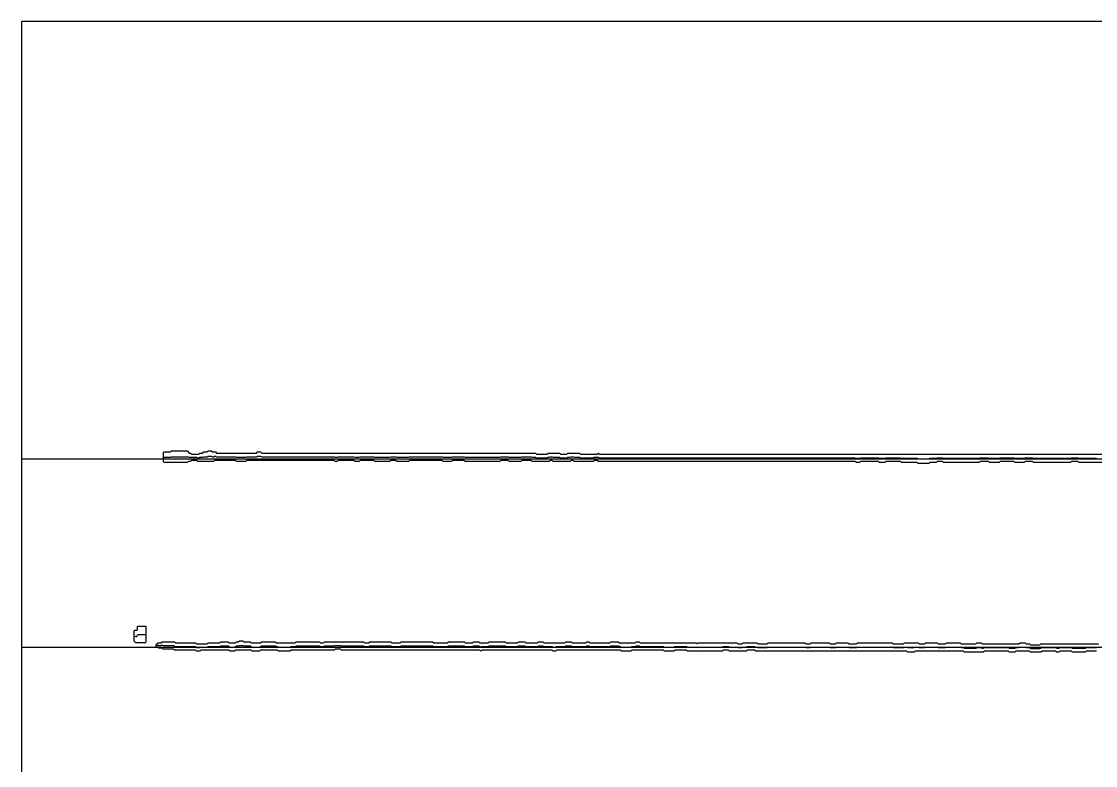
# Model space of a CAD drawing. Extents: x 0 to 57.2, y 0 to 39.6.
# Drawn here: x 0 to 28.58, y 19.8 to 39.6 of the extents above; entities that cross this region are included whole.
import ezdxf

# ---------------------------------------------------------------- set-up
doc = ezdxf.new("R2010")
doc.units = 13
for name, color, linetype in [('DESIGN_SCAN_PATH', 5, 'Continuous'), ('SEM_FRAME', 8, 'Continuous'), ('SEM_OBSERVED_CENTERLINES', 3, 'Continuous'), ('SEM_OBSERVED_CONTOURS', 2, 'Continuous')]:
    doc.layers.add(name, color=color, linetype=linetype)

msp = doc.modelspace()

# ---------------------------------------------------------------- linework, layer by layer
at = {"layer": 'DESIGN_SCAN_PATH'}
for points in [[(0, 27.96582), (50, 27.96582)], [(50, 22.94202), (0, 22.94202)]]:
    msp.add_lwpolyline(points, dxfattribs=at)
at = {"layer": 'SEM_FRAME'}
msp.add_lwpolyline([(0, 0), (57.15968, 0), (57.15968, 39.60429), (0, 39.60429)], close=True, dxfattribs=at)
at = {"layer": 'SEM_OBSERVED_CENTERLINES'}
for points in [[(3.79576, 28.007685), (3.82367, 28.007685), (3.85158, 28.007685), (3.87949, 28.007685), (3.9074, 28.007685), (3.93531, 28.007685), (3.96322, 28.007685), (3.99113, 28.02164), (4.01904, 28.02164), (4.04695, 28.02164), (4.07486, 28.02164), (4.10277, 28.02164), (4.13068, 28.02164), (4.15859, 28.02164), (4.1865, 28.02164), (4.21441, 28.02164), (4.24232, 28.02164), (4.27023, 28.02164), (4.29814, 28.02164), (4.32605, 28.02164), (4.35396, 28.02164), (4.38187, 28.02164), (4.40978, 28.02164), (4.43769, 28.02164), (4.4656, 28.007685), (4.49351, 28.007685), (4.52142, 28.007685), (4.54933, 28.007685), (4.57724, 28.007685), (4.60515, 28.007685), (4.63306, 28.007685), (4.66097, 28.007685), (4.68888, 27.99373), (4.71679, 27.99373), (4.7447, 28.007685), (4.77261, 28.007685), (4.80052, 28.007685), (4.82843, 28.007685), (4.85634, 28.02164), (4.88425, 28.02164), (4.91216, 28.02164), (4.94007, 28.02164), (4.96798, 28.035595), (4.99589, 28.035595), (5.0238, 28.035595), (5.05171, 28.035595), (5.07962, 28.02164), (5.10753, 28.02164), (5.13544, 28.035595), (5.16335, 28.035595), (5.19126, 28.02164), (5.21917, 28.02164), (5.24708, 28.02164), (5.27499, 28.02164), (5.3029, 28.02164), (5.33081, 28.02164), (5.35872, 28.02164), (5.38663, 28.02164), (5.41454, 28.02164), (5.44245, 28.02164), (5.47036, 28.02164), (5.49827, 28.02164), (5.52618, 28.02164), (5.55409, 28.02164), (5.582, 28.02164), (5.60991, 28.02164), (5.63782, 28.02164), (5.66573, 28.02164), (5.69364, 28.02164), (5.72155, 28.007685), (5.74946, 28.007685), (5.77737, 28.007685), (5.80528, 28.007685), (5.83319, 28.007685), (5.8611, 28.007685), (5.88901, 28.007685), (5.91692, 28.007685), (5.94483, 28.007685), (5.97274, 28.007685), (6.00065, 28.02164), (6.02856, 28.02164), (6.05647, 28.02164), (6.08438, 28.02164), (6.11229, 28.02164), (6.1402, 28.02164), (6.16811, 28.02164), (6.19602, 28.02164), (6.22393, 28.02164), (6.25184, 28.02164), (6.27975, 28.035595), (6.30766, 28.035595), (6.33557, 28.035595), (6.36348, 28.035595), (6.39139, 28.02164), (6.4193, 28.02164), (6.44721, 28.02164), (6.47512, 28.02164), (6.50303, 28.02164), (6.53094, 28.02164), (6.55885, 28.02164), (6.58676, 28.02164), (6.61467, 28.02164), (6.64258, 28.02164), (6.67049, 28.02164), (6.6984, 28.02164), (6.72631, 28.02164), (6.75422, 28.02164), (6.78213, 28.02164), (6.81004, 28.02164), (6.83795, 28.02164), (6.86586, 28.02164), (6.89377, 28.02164), (6.92168, 28.02164), (6.94959, 28.02164), (6.9775, 28.02164), (7.00541, 28.02164), (7.03332, 28.02164), (7.06123, 28.02164), (7.08914, 28.02164), (7.11705, 28.02164), (7.14496, 28.02164), (7.17287, 28.02164), (7.20078, 28.02164), (7.22869, 28.02164), (7.2566, 28.02164), (7.28451, 28.02164), (7.31242, 28.02164), (7.34033, 28.02164), (7.36824, 28.02164), (7.39615, 28.02164), (7.42406, 28.02164), (7.45197, 28.02164), (7.47988, 28.02164), (7.50779, 28.02164), (7.5357, 28.02164), (7.56361, 28.02164), (7.59152, 28.02164), (7.61943, 28.02164), (7.64734, 28.02164), (7.67525, 28.02164), (7.70316, 28.02164), (7.73107, 28.02164), (7.75898, 28.02164), (7.78689, 28.02164), (7.8148, 28.02164), (7.84271, 28.02164), (7.87062, 28.02164), (7.89853, 28.02164), (7.92644, 28.02164), (7.95435, 28.02164), (7.98226, 28.02164), (8.01017, 28.02164), (8.03808, 28.02164), (8.06599, 28.02164), (8.0939, 28.02164), (8.12181, 28.02164), (8.14972, 28.02164), (8.17763, 28.02164), (8.20554, 28.02164), (8.23345, 28.02164), (8.26136, 28.02164), (8.28927, 28.02164), (8.31718, 28.02164), (8.34509, 28.007685), (8.373, 28.007685), (8.40091, 28.007685), (8.42882, 28.02164), (8.45673, 28.02164), (8.48464, 28.02164), (8.51255, 28.02164), (8.54046, 28.02164), (8.56837, 28.02164), (8.59628, 28.02164), (8.62419, 28.02164), (8.6521, 28.02164), (8.68001, 28.02164), (8.70792, 28.02164), (8.73583, 28.02164), (8.76374, 28.02164), (8.79165, 28.02164), (8.81956, 28.02164), (8.84747, 28.02164), (8.87538, 28.007685), (8.90329, 28.007685), (8.9312, 28.007685), (8.95911, 28.007685), (8.98702, 28.007685), (9.01493, 28.02164), (9.04284, 28.02164), (9.07075, 28.02164), (9.09866, 28.02164), (9.12657, 28.02164), (9.15448, 28.02164), (9.18239, 28.02164), (9.2103, 28.02164), (9.23821, 28.02164), (9.26612, 28.02164), (9.29403, 28.02164), (9.32194, 28.02164), (9.34985, 28.02164), (9.37776, 28.02164), (9.40567, 28.007685), (9.43358, 28.007685), (9.46149, 28.007685), (9.4894, 28.007685), (9.51731, 28.007685), (9.54522, 28.007685), (9.57313, 28.007685), (9.60104, 28.007685), (9.62895, 28.007685), (9.65686, 28.007685), (9.68477, 28.007685), (9.71268, 28.007685), (9.74059, 28.007685), (9.7685, 28.007685), (9.79641, 28.007685), (9.82432, 28.02164), (9.85223, 28.02164), (9.88014, 28.02164), (9.90805, 28.02164), (9.93596, 28.02164), (9.96387, 28.02164), (9.99178, 28.007685), (10.01969, 28.007685), (10.0476, 28.007685), (10.07551, 28.007685), (10.10342, 28.007685), (10.13133, 28.007685), (10.15924, 28.007685), (10.18715, 28.007685), (10.21506, 28.007685), (10.24297, 28.007685), (10.27088, 28.007685), (10.29879, 28.007685), (10.3267, 28.02164), (10.35461, 28.02164), (10.38252, 28.02164), (10.41043, 28.02164), (10.43834, 28.02164), (10.46625, 28.02164), (10.49416, 28.02164), (10.52207, 28.02164), (10.54998, 28.02164), (10.57789, 28.02164), (10.6058, 28.02164), (10.63371, 28.02164), (10.66162, 28.02164), (10.68953, 28.02164), (10.71744, 28.02164), (10.74535, 28.02164), (10.77326, 28.02164), (10.80117, 28.02164), (10.82908, 28.02164), (10.85699, 28.02164), (10.8849, 28.02164), (10.91281, 28.02164), (10.94072, 28.02164), (10.96863, 28.02164), (10.99654, 28.02164), (11.02445, 28.02164), (11.05236, 28.02164), (11.08027, 28.02164), (11.10818, 28.02164), (11.13609, 28.02164), (11.164, 28.02164), (11.19191, 28.02164), (11.21982, 28.007685), (11.24773, 28.007685), (11.27564, 28.007685), (11.30355, 28.007685), (11.33146, 28.007685), (11.35937, 28.007685), (11.38728, 28.007685), (11.41519, 28.007685), (11.4431, 28.007685), (11.47101, 28.02164), (11.49892, 28.02164), (11.52683, 28.02164), (11.55474, 28.02164), (11.58265, 28.02164), (11.61056, 28.02164), (11.63847, 28.02164), (11.66638, 28.02164), (11.69429, 28.02164), (11.7222, 28.02164), (11.75011, 28.02164), (11.77802, 28.02164), (11.80593, 28.007685), (11.83384, 28.007685), (11.86175, 28.007685), (11.88966, 28.007685), (11.91757, 28.007685), (11.94548, 28.007685), (11.97339, 28.007685), (12.0013, 28.007685), (12.02921, 28.007685), (12.05712, 28.007685), (12.08503, 28.007685), (12.11294, 28.007685), (12.14085, 28.007685), (12.16876, 28.007685), (12.19667, 28.007685), (12.22458, 28.007685), (12.25249, 28.007685), (12.2804, 28.007685), (12.30831, 28.007685), (12.33622, 28.007685), (12.36413, 28.007685), (12.39204, 28.007685), (12.41995, 28.007685), (12.44786, 28.007685), (12.47577, 28.007685), (12.50368, 28.007685), (12.53159, 28.007685), (12.5595, 28.007685), (12.58741, 28.007685), (12.61532, 28.007685), (12.64323, 28.007685), (12.67114, 28.007685), (12.69905, 28.007685), (12.72696, 28.007685), (12.75487, 28.02164), (12.78278, 28.02164), (12.81069, 28.02164), (12.8386, 28.02164), (12.86651, 28.02164), (12.89442, 28.02164), (12.92233, 28.02164), (12.95024, 28.02164), (12.97815, 28.007685), (13.00606, 28.007685), (13.03397, 28.007685), (13.06188, 28.007685), (13.08979, 28.007685), (13.1177, 28.007685), (13.14561, 28.007685), (13.17352, 28.007685), (13.20143, 28.007685), (13.22934, 28.007685), (13.25725, 28.007685), (13.28516, 28.007685), (13.31307, 28.02164), (13.34098, 28.02164), (13.36889, 28.02164), (13.3968, 28.02164), (13.42471, 28.02164), (13.45262, 28.02164), (13.48053, 28.02164), (13.50844, 28.02164), (13.53635, 28.02164), (13.56426, 28.02164), (13.59217, 28.007685), (13.62008, 28.007685), (13.64799, 28.007685), (13.6759, 28.007685), (13.70381, 27.99373), (13.73172, 27.99373), (13.75963, 27.99373), (13.78754, 27.99373), (13.81545, 27.99373), (13.84336, 27.99373), (13.87127, 27.99373), (13.89918, 27.99373), (13.92709, 27.99373), (13.955, 27.99373), (13.98291, 27.99373), (14.01082, 28.007685), (14.03873, 28.007685), (14.06664, 28.02164), (14.09455, 28.02164), (14.12246, 28.02164), (14.15037, 28.007685), (14.17828, 28.007685), (14.20619, 28.007685), (14.2341, 28.007685), (14.26201, 28.007685), (14.28992, 28.007685), (14.31783, 28.007685), (14.34574, 27.99373), (14.37365, 27.99373), (14.40156, 27.99373), (14.42947, 27.99373), (14.45738, 27.99373), (14.48529, 27.99373), (14.5132, 27.99373), (14.54111, 28.007685), (14.56902, 28.007685), (14.59693, 28.007685), (14.62484, 28.02164), (14.65275, 28.02164), (14.68066, 28.02164), (14.70857, 28.007685), (14.73648, 28.007685), (14.76439, 28.007685), (14.7923, 28.007685), (14.82021, 28.007685), (14.84812, 28.007685), (14.87603, 27.99373), (14.90394, 27.99373), (14.93185, 27.99373), (14.95976, 27.99373), (14.98767, 27.99373), (15.01558, 27.99373), (15.04349, 27.99373), (15.0714, 27.99373), (15.09931, 27.99373), (15.12722, 27.99373), (15.15513, 27.99373), (15.18304, 27.99373), (15.21095, 27.99373), (15.23886, 28.007685), (15.26677, 28.007685), (15.29468, 28.007685), (15.32259, 28.007685), (15.3505, 28.007685), (15.37841, 27.99373), (15.40632, 27.99373), (15.43423, 27.99373), (15.46214, 27.99373), (15.49005, 27.99373), (15.51796, 27.99373), (15.54587, 27.99373), (15.57378, 27.99373), (15.60169, 27.99373), (15.6296, 27.99373), (15.65751, 27.99373), (15.68542, 27.99373), (15.71333, 27.99373), (15.74124, 27.99373), (15.76915, 27.99373), (15.79706, 27.99373), (15.82497, 27.99373), (15.85288, 27.99373), (15.88079, 27.99373), (15.9087, 27.99373), (15.93661, 27.99373), (15.96452, 27.99373), (15.99243, 27.99373), (16.02034, 27.99373), (16.04825, 27.99373), (16.07616, 27.99373), (16.10407, 27.99373), (16.13198, 27.99373), (16.15989, 27.99373), (16.1878, 27.99373), (16.21571, 27.99373), (16.24362, 27.99373), (16.27153, 27.99373), (16.29944, 27.99373), (16.32735, 27.99373), (16.35526, 27.99373), (16.38317, 27.99373), (16.41108, 27.99373), (16.43899, 27.99373), (16.4669, 27.99373), (16.49481, 27.99373), (16.52272, 27.99373), (16.55063, 27.99373), (16.57854, 27.99373), (16.60645, 27.99373), (16.63436, 27.99373), (16.66227, 27.99373), (16.69018, 27.99373), (16.71809, 27.99373), (16.746, 27.99373), (16.77391, 27.99373), (16.80182, 27.99373), (16.82973, 27.99373), (16.85764, 27.99373), (16.88555, 27.99373), (16.91346, 27.99373), (16.94137, 27.99373), (16.96928, 27.99373), (16.99719, 27.99373), (17.0251, 27.99373), (17.05301, 27.99373), (17.08092, 27.99373), (17.10883, 27.99373), (17.13674, 27.99373), (17.16465, 27.99373), (17.19256, 27.99373), (17.22047, 27.99373), (17.24838, 27.99373), (17.27629, 27.99373), (17.3042, 27.99373), (17.33211, 27.99373), (17.36002, 27.99373), (17.38793, 27.99373), (17.41584, 27.99373), (17.44375, 27.99373), (17.47166, 27.99373), (17.49957, 27.99373), (17.52748, 27.99373), (17.55539, 27.99373), (17.5833, 27.99373), (17.61121, 27.99373), (17.63912, 27.99373), (17.66703, 27.99373), (17.69494, 27.99373), (17.72285, 27.99373), (17.75076, 27.99373), (17.77867, 27.99373), (17.80658, 27.99373), (17.83449, 27.99373), (17.8624, 27.99373), (17.89031, 27.99373), (17.91822, 27.99373), (17.94613, 27.99373), (17.97404, 27.99373), (18.00195, 27.99373), (18.02986, 27.99373), (18.05777, 27.99373), (18.08568, 27.99373), (18.11359, 27.99373), (18.1415, 27.99373), (18.16941, 27.99373), (18.19732, 27.99373), (18.22523, 27.99373), (18.25314, 27.99373), (18.28105, 27.99373), (18.30896, 27.99373), (18.33687, 27.99373), (18.36478, 27.99373), (18.39269, 27.99373), (18.4206, 27.99373), (18.44851, 27.99373), (18.47642, 27.99373), (18.50433, 27.99373), (18.53224, 27.99373), (18.56015, 27.99373), (18.58806, 27.99373), (18.61597, 27.99373), (18.64388, 27.99373), (18.67179, 27.99373), (18.6997, 27.99373), (18.72761, 27.99373), (18.75552, 27.99373), (18.78343, 27.99373), (18.81134, 27.99373), (18.83925, 27.99373), (18.86716, 27.99373), (18.89507, 27.99373), (18.92298, 27.99373), (18.95089, 27.99373), (18.9788, 27.99373), (19.00671, 27.99373), (19.03462, 27.99373), (19.06253, 27.99373), (19.09044, 27.99373), (19.11835, 27.99373), (19.14626, 27.99373), (19.17417, 27.99373), (19.20208, 27.99373), (19.22999, 27.99373), (19.2579, 27.99373), (19.28581, 27.99373), (19.31372, 27.99373), (19.34163, 27.99373), (19.36954, 27.99373), (19.39745, 27.99373), (19.42536, 27.99373), (19.45327, 27.99373), (19.48118, 27.99373), (19.50909, 27.99373), (19.537, 27.99373), (19.56491, 27.99373), (19.59282, 27.99373), (19.62073, 27.99373), (19.64864, 27.99373), (19.67655, 27.99373), (19.70446, 27.99373), (19.73237, 27.99373), (19.76028, 27.99373), (19.78819, 27.99373), (19.8161, 27.99373), (19.84401, 27.99373), (19.87192, 27.99373), (19.89983, 27.99373), (19.92774, 27.99373), (19.95565, 27.99373), (19.98356, 27.99373), (20.01147, 27.99373), (20.03938, 27.99373), (20.06729, 27.99373), (20.0952, 27.99373), (20.12311, 27.99373), (20.15102, 27.99373), (20.17893, 27.99373), (20.20684, 27.99373), (20.23475, 27.99373), (20.26266, 27.99373), (20.29057, 27.99373), (20.31848, 27.99373), (20.34639, 27.99373), (20.3743, 27.99373), (20.40221, 27.99373), (20.43012, 27.99373), (20.45803, 27.99373), (20.48594, 27.99373), (20.51385, 27.99373), (20.54176, 27.99373), (20.56967, 27.99373), (20.59758, 27.99373), (20.62549, 27.99373), (20.6534, 27.99373), (20.68131, 27.99373), (20.70922, 27.99373), (20.73713, 27.99373), (20.76504, 27.99373), (20.79295, 27.99373), (20.82086, 27.99373), (20.84877, 27.99373), (20.87668, 27.99373), (20.90459, 27.99373), (20.9325, 27.99373), (20.96041, 27.99373), (20.98832, 27.99373), (21.01623, 27.99373), (21.04414, 27.99373), (21.07205, 27.99373), (21.09996, 27.99373), (21.12787, 27.99373), (21.15578, 27.99373), (21.18369, 27.99373), (21.2116, 27.99373), (21.23951, 27.99373), (21.26742, 27.99373), (21.29533, 27.99373), (21.32324, 27.99373), (21.35115, 27.99373), (21.37906, 27.99373), (21.40697, 27.99373), (21.43488, 27.99373), (21.46279, 27.99373), (21.4907, 27.99373), (21.51861, 27.99373), (21.54652, 27.99373), (21.57443, 27.99373), (21.60234, 27.99373), (21.63025, 27.99373), (21.65816, 27.99373), (21.68607, 27.99373), (21.71398, 27.99373), (21.74189, 27.99373), (21.7698, 27.99373), (21.79771, 27.99373), (21.82562, 27.99373), (21.85353, 27.99373), (21.88144, 27.99373), (21.90935, 27.99373), (21.93726, 27.99373), (21.96517, 27.99373), (21.99308, 27.99373), (22.02099, 27.99373), (22.0489, 27.99373), (22.07681, 27.99373), (22.10472, 27.99373), (22.13263, 27.99373), (22.16054, 27.99373), (22.18845, 27.99373), (22.21636, 27.979775), (22.24427, 27.979775), (22.27218, 27.979775), (22.30009, 27.979775), (22.328, 27.99373), (22.35591, 27.99373), (22.38382, 27.99373), (22.41173, 27.99373), (22.43964, 27.99373), (22.46755, 27.99373), (22.49546, 27.99373), (22.52337, 27.99373), (22.55128, 27.99373), (22.57919, 27.99373), (22.6071, 27.99373), (22.63501, 27.99373), (22.66292, 27.99373), (22.69083, 27.99373), (22.71874, 27.99373), (22.74665, 27.99373), (22.77456, 27.99373), (22.80247, 27.99373), (22.83038, 27.979775), (22.85829, 27.979775), (22.8862, 27.979775), (22.91411, 27.979775), (22.94202, 27.979775), (22.96993, 27.979775), (22.99784, 27.99373), (23.02575, 27.99373), (23.05366, 27.99373), (23.08157, 27.99373), (23.10948, 27.99373), (23.13739, 27.99373), (23.1653, 27.99373), (23.19321, 27.99373), (23.22112, 27.99373), (23.24903, 27.99373), (23.27694, 27.99373), (23.30485, 27.99373), (23.33276, 27.99373), (23.36067, 27.99373), (23.38858, 27.99373), (23.41649, 27.979775), (23.4444, 27.979775), (23.47231, 27.979775), (23.50022, 27.979775), (23.52813, 27.979775), (23.55604, 27.979775), (23.58395, 27.979775), (23.61186, 27.979775), (23.63977, 27.979775), (23.66768, 27.979775), (23.69559, 27.979775), (23.7235, 27.979775), (23.75141, 27.979775), (23.77932, 27.979775), (23.80723, 27.979775), (23.83514, 27.979775), (23.86305, 27.96582), (23.89096, 27.96582), (23.91887, 27.96582), (23.94678, 27.96582), (23.97469, 27.96582), (24.0026, 27.96582), (24.03051, 27.96582), (24.05842, 27.96582), (24.08633, 27.96582), (24.11424, 27.96582), (24.14215, 27.96582), (24.17006, 27.979775), (24.19797, 27.979775), (24.22588, 27.979775), (24.25379, 27.979775), (24.2817, 27.979775), (24.30961, 27.979775), (24.33752, 27.979775), (24.36543, 27.99373), (24.39334, 27.99373), (24.42125, 27.99373), (24.44916, 27.99373), (24.47707, 27.99373), (24.50498, 27.99373), (24.53289, 27.979775), (24.5608, 27.979775), (24.58871, 27.979775), (24.61662, 27.979775), (24.64453, 27.979775), (24.67244, 27.979775), (24.70035, 27.979775), (24.72826, 27.979775), (24.75617, 27.979775), (24.78408, 27.979775), (24.81199, 27.979775), (24.8399, 27.979775), (24.86781, 27.979775), (24.89572, 27.979775), (24.92363, 27.979775), (24.95154, 27.979775), (24.97945, 27.979775), (25.00736, 27.979775), (25.03527, 27.979775), (25.06318, 27.979775), (25.09109, 27.979775), (25.119, 27.979775), (25.14691, 27.979775), (25.17482, 27.979775), (25.20273, 27.979775), (25.23064, 27.979775), (25.25855, 27.979775), (25.28646, 27.979775), (25.31437, 27.979775), (25.34228, 27.979775), (25.37019, 27.979775), (25.3981, 27.979775), (25.42601, 27.979775), (25.45392, 27.979775), (25.48183, 27.979775), (25.50974, 27.99373), (25.53765, 27.99373), (25.56556, 27.99373), (25.59347, 27.99373), (25.62138, 27.99373), (25.64929, 27.99373), (25.6772, 27.99373), (25.70511, 27.99373), (25.73302, 27.99373), (25.76093, 27.979775), (25.78884, 27.979775), (25.81675, 27.979775), (25.84466, 27.979775), (25.87257, 27.979775), (25.90048, 27.979775), (25.92839, 27.979775), (25.9563, 27.979775), (25.98421, 27.979775), (26.01212, 27.979775), (26.04003, 27.99373), (26.06794, 27.99373), (26.09585, 27.99373), (26.12376, 27.99373), (26.15167, 27.99373), (26.17958, 27.99373), (26.20749, 27.99373), (26.2354, 27.99373), (26.26331, 27.99373), (26.29122, 27.99373), (26.31913, 27.99373), (26.34704, 27.99373), (26.37495, 27.99373), (26.40286, 27.99373), (26.43077, 27.979775), (26.45868, 27.979775), (26.48659, 27.979775), (26.5145, 27.979775), (26.54241, 27.979775), (26.57032, 27.979775), (26.59823, 27.979775), (26.62614, 27.979775), (26.65405, 27.979775), (26.68196, 27.979775), (26.70987, 27.99373), (26.73778, 27.99373), (26.76569, 27.99373), (26.7936, 27.99373), (26.82151, 27.99373), (26.84942, 27.99373), (26.87733, 27.99373), (26.90524, 27.99373), (26.93315, 27.979775), (26.96106, 27.979775), (26.98897, 27.979775), (27.01688, 27.979775), (27.04479, 27.979775), (27.0727, 27.979775), (27.10061, 27.979775), (27.12852, 27.979775), (27.15643, 27.979775), (27.18434, 27.979775), (27.21225, 27.979775), (27.24016, 27.979775), (27.26807, 27.979775), (27.29598, 27.979775), (27.32389, 27.979775), (27.3518, 27.979775), (27.37971, 27.979775), (27.40762, 27.979775), (27.43553, 27.979775), (27.46344, 27.979775), (27.49135, 27.979775), (27.51926, 27.979775), (27.54717, 27.979775), (27.57508, 27.979775), (27.60299, 27.979775), (27.6309, 27.979775), (27.65881, 27.979775), (27.68672, 27.979775), (27.71463, 27.979775), (27.74254, 27.979775), (27.77045, 27.979775), (27.79836, 27.979775), (27.82627, 27.979775), (27.85418, 27.979775), (27.88209, 27.979775), (27.91, 27.979775), (27.93791, 27.99373), (27.96582, 27.99373), (27.99373, 27.99373), (28.02164, 27.99373), (28.04955, 27.99373), (28.07746, 27.99373), (28.10537, 27.99373), (28.13328, 27.979775), (28.16119, 27.979775), (28.1891, 27.979775), (28.21701, 27.979775), (28.24492, 27.979775), (28.27283, 27.979775), (28.30074, 27.979775), (28.32865, 27.979775), (28.35656, 27.979775), (28.38447, 27.979775), (28.41238, 27.979775), (28.44029, 27.979775), (28.4682, 27.979775), (28.49611, 27.979775), (28.52402, 27.979775), (28.55193, 27.979775), (28.57984, 27.979775), (28.60775, 27.979775)], [(3.01428, 23.24903), (3.04219, 23.235075), (3.0701, 23.235075), (3.09801, 23.290895), (3.12592, 23.290895), (3.15383, 23.290895), (3.18174, 23.290895), (3.20965, 23.290895), (3.23756, 23.290895), (3.26547, 23.290895), (3.29338, 23.290895)], [(3.60039, 22.99784), (3.6283, 23.011795), (3.65621, 22.99784), (3.68412, 22.99784), (3.71203, 22.99784), (3.73994, 23.011795), (3.76785, 22.99784), (3.79576, 22.99784), (3.82367, 22.99784), (3.85158, 22.99784), (3.87949, 22.99784), (3.9074, 22.99784), (3.93531, 22.99784), (3.96322, 22.99784), (3.99113, 22.99784), (4.01904, 22.99784), (4.04695, 22.99784), (4.07486, 22.983885), (4.10277, 22.96993), (4.13068, 22.96993), (4.15859, 22.96993), (4.1865, 22.96993), (4.21441, 22.96993), (4.24232, 22.96993), (4.27023, 22.96993), (4.29814, 22.96993), (4.32605, 22.96993), (4.35396, 22.96993), (4.38187, 22.96993), (4.40978, 22.96993), (4.43769, 22.96993), (4.4656, 22.96993), (4.49351, 22.96993), (4.52142, 22.96993), (4.54933, 22.96993), (4.57724, 22.96993), (4.60515, 22.96993), (4.63306, 22.96993), (4.66097, 22.94202), (4.68888, 22.94202), (4.71679, 22.94202), (4.7447, 22.94202), (4.77261, 22.955975), (4.80052, 22.955975), (4.82843, 22.955975), (4.85634, 22.955975), (4.88425, 22.955975), (4.91216, 22.955975), (4.94007, 22.955975), (4.96798, 22.96993), (4.99589, 22.96993), (5.0238, 22.96993), (5.05171, 22.96993), (5.07962, 22.96993), (5.10753, 22.96993), (5.13544, 22.96993), (5.16335, 22.96993), (5.19126, 22.96993), (5.21917, 22.96993), (5.24708, 22.96993), (5.27499, 22.96993), (5.3029, 22.983885), (5.33081, 22.983885), (5.35872, 22.983885), (5.38663, 22.983885), (5.41454, 22.983885), (5.44245, 22.983885), (5.47036, 22.983885), (5.49827, 22.983885), (5.52618, 22.96993), (5.55409, 22.955975), (5.582, 22.955975), (5.60991, 22.955975), (5.63782, 22.955975), (5.66573, 22.955975), (5.69364, 22.96993), (5.72155, 22.983885), (5.74946, 22.983885), (5.77737, 22.983885), (5.80528, 22.99784), (5.83319, 22.99784), (5.8611, 22.99784), (5.88901, 22.99784), (5.91692, 22.983885), (5.94483, 22.983885), (5.97274, 22.983885), (6.00065, 22.983885), (6.02856, 22.983885), (6.05647, 22.983885), (6.08438, 22.983885), (6.11229, 22.96993), (6.1402, 22.955975), (6.16811, 22.955975), (6.19602, 22.955975), (6.22393, 22.955975), (6.25184, 22.955975), (6.27975, 22.955975), (6.30766, 22.955975), (6.33557, 22.955975), (6.36348, 22.96993), (6.39139, 22.983885), (6.4193, 22.983885), (6.44721, 22.983885), (6.47512, 22.983885), (6.50303, 22.983885), (6.53094, 22.983885), (6.55885, 22.983885), (6.58676, 22.983885), (6.61467, 22.983885), (6.64258, 22.983885), (6.67049, 22.983885), (6.6984, 22.983885), (6.72631, 22.983885), (6.75422, 22.983885), (6.78213, 22.96993), (6.81004, 22.96993), (6.83795, 22.955975), (6.86586, 22.955975), (6.89377, 22.955975), (6.92168, 22.955975), (6.94959, 22.955975), (6.9775, 22.955975), (7.00541, 22.955975), (7.03332, 22.955975), (7.06123, 22.955975), (7.08914, 22.955975), (7.11705, 22.955975), (7.14496, 22.955975), (7.17287, 22.96993), (7.20078, 22.96993), (7.22869, 22.96993), (7.2566, 22.96993), (7.28451, 22.96993), (7.31242, 22.983885), (7.34033, 22.983885), (7.36824, 22.983885), (7.39615, 22.983885), (7.42406, 22.983885), (7.45197, 22.983885), (7.47988, 22.983885), (7.50779, 22.983885), (7.5357, 22.983885), (7.56361, 22.983885), (7.59152, 22.983885), (7.61943, 22.983885), (7.64734, 22.983885), (7.67525, 22.983885), (7.70316, 22.983885), (7.73107, 22.983885), (7.75898, 22.983885), (7.78689, 22.983885), (7.8148, 22.983885), (7.84271, 22.983885), (7.87062, 22.983885), (7.89853, 22.983885), (7.92644, 22.983885), (7.95435, 22.96993), (7.98226, 22.96993), (8.01017, 22.96993), (8.03808, 22.96993), (8.06599, 22.983885), (8.0939, 22.983885), (8.12181, 22.983885), (8.14972, 22.983885), (8.17763, 22.983885), (8.20554, 22.983885), (8.23345, 22.983885), (8.26136, 22.983885), (8.28927, 22.983885), (8.31718, 22.983885), (8.34509, 22.99784), (8.373, 22.99784), (8.40091, 22.99784), (8.42882, 22.99784), (8.45673, 22.99784), (8.48464, 22.99784), (8.51255, 22.983885), (8.54046, 22.983885), (8.56837, 22.983885), (8.59628, 22.983885), (8.62419, 22.983885), (8.6521, 22.983885), (8.68001, 22.983885), (8.70792, 22.983885), (8.73583, 22.983885), (8.76374, 22.983885), (8.79165, 22.983885), (8.81956, 22.983885), (8.84747, 22.983885), (8.87538, 22.983885), (8.90329, 22.983885), (8.9312, 22.983885), (8.95911, 22.983885), (8.98702, 22.983885), (9.01493, 22.983885), (9.04284, 22.983885), (9.07075, 22.983885), (9.09866, 22.983885), (9.12657, 22.96993), (9.15448, 22.96993), (9.18239, 22.96993), (9.2103, 22.96993), (9.23821, 22.96993), (9.26612, 22.983885), (9.29403, 22.983885), (9.32194, 22.983885), (9.34985, 22.983885), (9.37776, 22.983885), (9.40567, 22.983885), (9.43358, 22.983885), (9.46149, 22.983885), (9.4894, 22.983885), (9.51731, 22.983885), (9.54522, 22.983885), (9.57313, 22.983885), (9.60104, 22.983885), (9.62895, 22.983885), (9.65686, 22.983885), (9.68477, 22.983885), (9.71268, 22.983885), (9.74059, 22.983885), (9.7685, 22.983885), (9.79641, 22.983885), (9.82432, 22.983885), (9.85223, 22.96993), (9.88014, 22.96993), (9.90805, 22.96993), (9.93596, 22.96993), (9.96387, 22.96993), (9.99178, 22.96993), (10.01969, 22.96993), (10.0476, 22.96993), (10.07551, 22.96993), (10.10342, 22.983885), (10.13133, 22.983885), (10.15924, 22.983885), (10.18715, 22.983885), (10.21506, 22.983885), (10.24297, 22.983885), (10.27088, 22.983885), (10.29879, 22.983885), (10.3267, 22.983885), (10.35461, 22.983885), (10.38252, 22.983885), (10.41043, 22.983885), (10.43834, 22.983885), (10.46625, 22.983885), (10.49416, 22.983885), (10.52207, 22.983885), (10.54998, 22.983885), (10.57789, 22.983885), (10.6058, 22.983885), (10.63371, 22.983885), (10.66162, 22.983885), (10.68953, 22.983885), (10.71744, 22.983885), (10.74535, 22.983885), (10.77326, 22.983885), (10.80117, 22.983885), (10.82908, 22.983885), (10.85699, 22.983885), (10.8849, 22.983885), (10.91281, 22.983885), (10.94072, 22.983885), (10.96863, 22.96993), (10.99654, 22.96993), (11.02445, 22.96993), (11.05236, 22.96993), (11.08027, 22.96993), (11.10818, 22.96993), (11.13609, 22.96993), (11.164, 22.96993), (11.19191, 22.96993), (11.21982, 22.96993), (11.24773, 22.96993), (11.27564, 22.96993), (11.30355, 22.96993), (11.33146, 22.96993), (11.35937, 22.983885), (11.38728, 22.983885), (11.41519, 22.983885), (11.4431, 22.983885), (11.47101, 22.983885), (11.49892, 22.983885), (11.52683, 22.983885), (11.55474, 22.983885), (11.58265, 22.983885), (11.61056, 22.983885), (11.63847, 22.983885), (11.66638, 22.983885), (11.69429, 22.983885), (11.7222, 22.983885), (11.75011, 22.983885), (11.77802, 22.983885), (11.80593, 22.96993), (11.83384, 22.96993), (11.86175, 22.96993), (11.88966, 22.96993), (11.91757, 22.96993), (11.94548, 22.96993), (11.97339, 22.96993), (12.0013, 22.96993), (12.02921, 22.983885), (12.05712, 22.983885), (12.08503, 22.983885), (12.11294, 22.983885), (12.14085, 22.983885), (12.16876, 22.983885), (12.19667, 22.96993), (12.22458, 22.955975), (12.25249, 22.96993), (12.2804, 22.96993), (12.30831, 22.96993), (12.33622, 22.96993), (12.36413, 22.96993), (12.39204, 22.96993), (12.41995, 22.96993), (12.44786, 22.983885), (12.47577, 22.983885), (12.50368, 22.983885), (12.53159, 22.983885), (12.5595, 22.983885), (12.58741, 22.983885), (12.61532, 22.983885), (12.64323, 22.983885), (12.67114, 22.983885), (12.69905, 22.983885), (12.72696, 22.983885), (12.75487, 22.983885), (12.78278, 22.983885), (12.81069, 22.983885), (12.8386, 22.983885), (12.86651, 22.983885), (12.89442, 22.96993), (12.92233, 22.96993), (12.95024, 22.96993), (12.97815, 22.96993), (13.00606, 22.96993), (13.03397, 22.96993), (13.06188, 22.96993), (13.08979, 22.96993), (13.1177, 22.96993), (13.14561, 22.96993), (13.17352, 22.96993), (13.20143, 22.96993), (13.22934, 22.983885), (13.25725, 22.983885), (13.28516, 22.983885), (13.31307, 22.983885), (13.34098, 22.983885), (13.36889, 22.983885), (13.3968, 22.983885), (13.42471, 22.96993), (13.45262, 22.96993), (13.48053, 22.96993), (13.50844, 22.96993), (13.53635, 22.96993), (13.56426, 22.96993), (13.59217, 22.96993), (13.62008, 22.96993), (13.64799, 22.96993), (13.6759, 22.96993), (13.70381, 22.96993), (13.73172, 22.96993), (13.75963, 22.983885), (13.78754, 22.983885), (13.81545, 22.983885), (13.84336, 22.983885), (13.87127, 22.983885), (13.89918, 22.96993), (13.92709, 22.96993), (13.955, 22.96993), (13.98291, 22.96993), (14.01082, 22.96993), (14.03873, 22.96993), (14.06664, 22.96993), (14.09455, 22.96993), (14.12246, 22.96993), (14.15037, 22.955975), (14.17828, 22.955975), (14.20619, 22.955975), (14.2341, 22.96993), (14.26201, 22.96993), (14.28992, 22.96993), (14.31783, 22.96993), (14.34574, 22.96993), (14.37365, 22.96993), (14.40156, 22.96993), (14.42947, 22.96993), (14.45738, 22.96993), (14.48529, 22.983885), (14.5132, 22.983885), (14.54111, 22.983885), (14.56902, 22.983885), (14.59693, 22.983885), (14.62484, 22.983885), (14.65275, 22.96993), (14.68066, 22.96993), (14.70857, 22.96993), (14.73648, 22.96993), (14.76439, 22.96993), (14.7923, 22.96993), (14.82021, 22.96993), (14.84812, 22.96993), (14.87603, 22.96993), (14.90394, 22.96993), (14.93185, 22.96993), (14.95976, 22.96993), (14.98767, 22.96993), (15.01558, 22.96993), (15.04349, 22.983885), (15.0714, 22.983885), (15.09931, 22.983885), (15.12722, 22.96993), (15.15513, 22.96993), (15.18304, 22.96993), (15.21095, 22.96993), (15.23886, 22.96993), (15.26677, 22.96993), (15.29468, 22.96993), (15.32259, 22.96993), (15.3505, 22.96993), (15.37841, 22.96993), (15.40632, 22.96993), (15.43423, 22.96993), (15.46214, 22.96993), (15.49005, 22.96993), (15.51796, 22.96993), (15.54587, 22.96993), (15.57378, 22.96993), (15.60169, 22.96993), (15.6296, 22.96993), (15.65751, 22.96993), (15.68542, 22.983885), (15.71333, 22.983885), (15.74124, 22.983885), (15.76915, 22.983885), (15.79706, 22.983885), (15.82497, 22.983885), (15.85288, 22.983885), (15.88079, 22.983885), (15.9087, 22.96993), (15.93661, 22.96993), (15.96452, 22.955975), (15.99243, 22.955975), (16.02034, 22.955975), (16.04825, 22.955975), (16.07616, 22.955975), (16.10407, 22.955975), (16.13198, 22.955975), (16.15989, 22.955975), (16.1878, 22.955975), (16.21571, 22.955975), (16.24362, 22.96993), (16.27153, 22.96993), (16.29944, 22.96993), (16.32735, 22.96993), (16.35526, 22.983885), (16.38317, 22.983885), (16.41108, 22.983885), (16.43899, 22.983885), (16.4669, 22.96993), (16.49481, 22.96993), (16.52272, 22.96993), (16.55063, 22.96993), (16.57854, 22.96993), (16.60645, 22.96993), (16.63436, 22.96993), (16.66227, 22.96993), (16.69018, 22.96993), (16.71809, 22.96993), (16.746, 22.96993), (16.77391, 22.96993), (16.80182, 22.96993), (16.82973, 22.96993), (16.85764, 22.96993), (16.88555, 22.96993), (16.91346, 22.96993), (16.94137, 22.96993), (16.96928, 22.96993), (16.99719, 22.96993), (17.0251, 22.96993), (17.05301, 22.96993), (17.08092, 22.96993), (17.10883, 22.955975), (17.13674, 22.955975), (17.16465, 22.955975), (17.19256, 22.955975), (17.22047, 22.955975), (17.24838, 22.955975), (17.27629, 22.955975), (17.3042, 22.955975), (17.33211, 22.955975), (17.36002, 22.955975), (17.38793, 22.96993), (17.41584, 22.96993), (17.44375, 22.96993), (17.47166, 22.96993), (17.49957, 22.96993), (17.52748, 22.96993), (17.55539, 22.96993), (17.5833, 22.96993), (17.61121, 22.96993), (17.63912, 22.96993), (17.66703, 22.96993), (17.69494, 22.96993), (17.72285, 22.955975), (17.75076, 22.955975), (17.77867, 22.955975), (17.80658, 22.955975), (17.83449, 22.955975), (17.8624, 22.955975), (17.89031, 22.955975), (17.91822, 22.955975), (17.94613, 22.955975), (17.97404, 22.94202), (18.00195, 22.955975), (18.02986, 22.955975), (18.05777, 22.955975), (18.08568, 22.955975), (18.11359, 22.955975), (18.1415, 22.955975), (18.16941, 22.955975), (18.19732, 22.955975), (18.22523, 22.955975), (18.25314, 22.955975), (18.28105, 22.955975), (18.30896, 22.955975), (18.33687, 22.955975), (18.36478, 22.955975), (18.39269, 22.955975), (18.4206, 22.955975), (18.44851, 22.955975), (18.47642, 22.955975), (18.50433, 22.955975), (18.53224, 22.955975), (18.56015, 22.955975), (18.58806, 22.955975), (18.61597, 22.955975), (18.64388, 22.955975), (18.67179, 22.96993), (18.6997, 22.96993), (18.72761, 22.96993), (18.75552, 22.96993), (18.78343, 22.96993), (18.81134, 22.96993), (18.83925, 22.955975), (18.86716, 22.955975), (18.89507, 22.955975), (18.92298, 22.955975), (18.95089, 22.955975), (18.9788, 22.955975), (19.00671, 22.955975), (19.03462, 22.955975), (19.06253, 22.94202), (19.09044, 22.94202), (19.11835, 22.94202), (19.14626, 22.94202), (19.17417, 22.94202), (19.20208, 22.955975), (19.22999, 22.955975), (19.2579, 22.955975), (19.28581, 22.955975), (19.31372, 22.96993), (19.34163, 22.96993), (19.36954, 22.96993), (19.39745, 22.96993), (19.42536, 22.96993), (19.45327, 22.96993), (19.48118, 22.96993), (19.50909, 22.96993), (19.537, 22.955975), (19.56491, 22.955975), (19.59282, 22.94202), (19.62073, 22.94202), (19.64864, 22.94202), (19.67655, 22.94202), (19.70446, 22.94202), (19.73237, 22.94202), (19.76028, 22.94202), (19.78819, 22.94202), (19.8161, 22.94202), (19.84401, 22.94202), (19.87192, 22.955975), (19.89983, 22.955975), (19.92774, 22.955975), (19.95565, 22.955975), (19.98356, 22.955975), (20.01147, 22.955975), (20.03938, 22.955975), (20.06729, 22.955975), (20.0952, 22.955975), (20.12311, 22.955975), (20.15102, 22.955975), (20.17893, 22.955975), (20.20684, 22.955975), (20.23475, 22.955975), (20.26266, 22.955975), (20.29057, 22.955975), (20.31848, 22.955975), (20.34639, 22.955975), (20.3743, 22.955975), (20.40221, 22.955975), (20.43012, 22.955975), (20.45803, 22.955975), (20.48594, 22.955975), (20.51385, 22.955975), (20.54176, 22.955975), (20.56967, 22.955975), (20.59758, 22.955975), (20.62549, 22.955975), (20.6534, 22.955975), (20.68131, 22.955975), (20.70922, 22.955975), (20.73713, 22.955975), (20.76504, 22.955975), (20.79295, 22.955975), (20.82086, 22.955975), (20.84877, 22.955975), (20.87668, 22.94202), (20.90459, 22.94202), (20.9325, 22.94202), (20.96041, 22.94202), (20.98832, 22.94202), (21.01623, 22.955975), (21.04414, 22.955975), (21.07205, 22.955975), (21.09996, 22.955975), (21.12787, 22.955975), (21.15578, 22.955975), (21.18369, 22.955975), (21.2116, 22.955975), (21.23951, 22.955975), (21.26742, 22.955975), (21.29533, 22.955975), (21.32324, 22.955975), (21.35115, 22.955975), (21.37906, 22.955975), (21.40697, 22.955975), (21.43488, 22.955975), (21.46279, 22.955975), (21.4907, 22.955975), (21.51861, 22.94202), (21.54652, 22.94202), (21.57443, 22.94202), (21.60234, 22.94202), (21.63025, 22.94202), (21.65816, 22.94202), (21.68607, 22.955975), (21.71398, 22.955975), (21.74189, 22.955975), (21.7698, 22.955975), (21.79771, 22.955975), (21.82562, 22.955975), (21.85353, 22.955975), (21.88144, 22.955975), (21.90935, 22.955975), (21.93726, 22.955975), (21.96517, 22.955975), (21.99308, 22.955975), (22.02099, 22.94202), (22.0489, 22.94202), (22.07681, 22.94202), (22.10472, 22.94202), (22.13263, 22.94202), (22.16054, 22.94202), (22.18845, 22.94202), (22.21636, 22.94202), (22.24427, 22.955975), (22.27218, 22.955975), (22.30009, 22.955975), (22.328, 22.955975), (22.35591, 22.955975), (22.38382, 22.955975), (22.41173, 22.955975), (22.43964, 22.955975), (22.46755, 22.955975), (22.49546, 22.955975), (22.52337, 22.955975), (22.55128, 22.955975), (22.57919, 22.955975), (22.6071, 22.955975), (22.63501, 22.955975), (22.66292, 22.955975), (22.69083, 22.955975), (22.71874, 22.955975), (22.74665, 22.955975), (22.77456, 22.955975), (22.80247, 22.955975), (22.83038, 22.955975), (22.85829, 22.955975), (22.8862, 22.955975), (22.91411, 22.955975), (22.94202, 22.955975), (22.96993, 22.955975), (22.99784, 22.955975), (23.02575, 22.955975), (23.05366, 22.955975), (23.08157, 22.955975), (23.10948, 22.955975), (23.13739, 22.955975), (23.1653, 22.955975), (23.19321, 22.94202), (23.22112, 22.94202), (23.24903, 22.94202), (23.27694, 22.94202), (23.30485, 22.94202), (23.33276, 22.94202), (23.36067, 22.94202), (23.38858, 22.94202), (23.41649, 22.94202), (23.4444, 22.94202), (23.47231, 22.94202), (23.50022, 22.955975), (23.52813, 22.955975), (23.55604, 22.955975), (23.58395, 22.94202), (23.61186, 22.94202), (23.63977, 22.94202), (23.66768, 22.94202), (23.69559, 22.94202), (23.7235, 22.94202), (23.75141, 22.94202), (23.77932, 22.955975), (23.80723, 22.955975), (23.83514, 22.955975), (23.86305, 22.955975), (23.89096, 22.94202), (23.91887, 22.94202), (23.94678, 22.94202), (23.97469, 22.94202), (24.0026, 22.94202), (24.03051, 22.94202), (24.05842, 22.955975), (24.08633, 22.955975), (24.11424, 22.955975), (24.14215, 22.955975), (24.17006, 22.955975), (24.19797, 22.955975), (24.22588, 22.955975), (24.25379, 22.955975), (24.2817, 22.955975), (24.30961, 22.955975), (24.33752, 22.955975), (24.36543, 22.955975), (24.39334, 22.94202), (24.42125, 22.94202), (24.44916, 22.94202), (24.47707, 22.94202), (24.50498, 22.94202), (24.53289, 22.94202), (24.5608, 22.94202), (24.58871, 22.94202), (24.61662, 22.955975), (24.64453, 22.955975), (24.67244, 22.955975), (24.70035, 22.955975), (24.72826, 22.955975), (24.75617, 22.955975), (24.78408, 22.955975), (24.81199, 22.955975), (24.8399, 22.955975), (24.86781, 22.955975), (24.89572, 22.955975), (24.92363, 22.955975), (24.95154, 22.955975), (24.97945, 22.955975), (25.00736, 22.94202), (25.03527, 22.94202), (25.06318, 22.94202), (25.09109, 22.928065), (25.119, 22.928065), (25.14691, 22.928065), (25.17482, 22.928065), (25.20273, 22.928065), (25.23064, 22.928065), (25.25855, 22.928065), (25.28646, 22.928065), (25.31437, 22.928065), (25.34228, 22.928065), (25.37019, 22.928065), (25.3981, 22.928065), (25.42601, 22.94202), (25.45392, 22.94202), (25.48183, 22.94202), (25.50974, 22.94202), (25.53765, 22.94202), (25.56556, 22.928065), (25.59347, 22.928065), (25.62138, 22.94202), (25.64929, 22.94202), (25.6772, 22.94202), (25.70511, 22.94202), (25.73302, 22.94202), (25.76093, 22.94202), (25.78884, 22.94202), (25.81675, 22.94202), (25.84466, 22.94202), (25.87257, 22.94202), (25.90048, 22.94202), (25.92839, 22.94202), (25.9563, 22.94202), (25.98421, 22.94202), (26.01212, 22.94202), (26.04003, 22.94202), (26.06794, 22.94202), (26.09585, 22.94202), (26.12376, 22.94202), (26.15167, 22.94202), (26.17958, 22.94202), (26.20749, 22.94202), (26.2354, 22.94202), (26.26331, 22.94202), (26.29122, 22.928065), (26.31913, 22.928065), (26.34704, 22.928065), (26.37495, 22.928065), (26.40286, 22.928065), (26.43077, 22.928065), (26.45868, 22.94202), (26.48659, 22.94202), (26.5145, 22.94202), (26.54241, 22.94202), (26.57032, 22.955975), (26.59823, 22.955975), (26.62614, 22.955975), (26.65405, 22.955975), (26.68196, 22.955975), (26.70987, 22.955975), (26.73778, 22.94202), (26.76569, 22.94202), (26.7936, 22.94202), (26.82151, 22.94202), (26.84942, 22.91411), (26.87733, 22.91411), (26.90524, 22.91411), (26.93315, 22.91411), (26.96106, 22.91411), (26.98897, 22.91411), (27.01688, 22.91411), (27.04479, 22.91411), (27.0727, 22.91411), (27.10061, 22.91411), (27.12852, 22.928065), (27.15643, 22.94202), (27.18434, 22.94202), (27.21225, 22.94202), (27.24016, 22.94202), (27.26807, 22.94202), (27.29598, 22.94202), (27.32389, 22.94202), (27.3518, 22.94202), (27.37971, 22.94202), (27.40762, 22.94202), (27.43553, 22.94202), (27.46344, 22.94202), (27.49135, 22.94202), (27.51926, 22.94202), (27.54717, 22.928065), (27.57508, 22.928065), (27.60299, 22.928065), (27.6309, 22.94202), (27.65881, 22.94202), (27.68672, 22.94202), (27.71463, 22.94202), (27.74254, 22.94202), (27.77045, 22.94202), (27.79836, 22.94202), (27.82627, 22.94202), (27.85418, 22.94202), (27.88209, 22.94202), (27.91, 22.94202), (27.93791, 22.94202), (27.96582, 22.928065), (27.99373, 22.928065), (28.02164, 22.928065), (28.04955, 22.928065), (28.07746, 22.928065), (28.10537, 22.928065), (28.13328, 22.928065), (28.16119, 22.928065), (28.1891, 22.928065), (28.21701, 22.928065), (28.24492, 22.928065), (28.27283, 22.928065), (28.30074, 22.928065), (28.32865, 22.94202), (28.35656, 22.94202), (28.38447, 22.94202), (28.41238, 22.94202), (28.44029, 22.94202), (28.4682, 22.94202), (28.49611, 22.94202), (28.52402, 22.94202), (28.55193, 22.94202), (28.57984, 22.94202), (28.60775, 22.94202)]]:
    msp.add_lwpolyline(points, dxfattribs=at)
at = {"layer": 'SEM_OBSERVED_CONTOURS'}
for points in [[(30.11489, 27.868135), (28.13328, 27.868135), (28.10537, 27.896045), (27.93791, 27.896045), (27.91, 27.868135), (26.93315, 27.868135), (26.90524, 27.896045), (26.70987, 27.896045), (26.68196, 27.868135), (26.43077, 27.868135), (26.40286, 27.896045), (26.04003, 27.896045), (26.01212, 27.868135), (25.76093, 27.868135), (25.73302, 27.896045), (25.50974, 27.896045), (25.48183, 27.868135), (24.53289, 27.868135), (24.50498, 27.896045), (24.36543, 27.896045), (24.33752, 27.868135), (24.17006, 27.868135), (24.14215, 27.840225), (23.86305, 27.840225), (23.83514, 27.868135), (23.41649, 27.868135), (23.38858, 27.896045), (22.99784, 27.896045), (22.96993, 27.868135), (22.83038, 27.868135), (22.80247, 27.896045), (22.328, 27.896045), (22.30009, 27.868135), (22.21636, 27.868135), (22.18845, 27.896045), (15.3505, 27.896045), (15.32259, 27.923955), (15.23886, 27.923955), (15.21095, 27.896045), (14.70857, 27.896045), (14.68066, 27.923955), (14.62484, 27.923955), (14.59693, 27.896045), (14.15037, 27.896045), (14.12246, 27.923955), (14.06664, 27.923955), (14.03873, 27.896045), (13.59217, 27.896045), (13.56426, 27.923955), (13.31307, 27.923955), (13.28516, 27.896045), (12.97815, 27.896045), (12.95024, 27.923955), (12.75487, 27.923955), (12.72696, 27.896045), (11.80593, 27.896045), (11.77802, 27.923955), (11.47101, 27.923955), (11.4431, 27.896045), (11.21982, 27.896045), (11.19191, 27.923955), (10.3267, 27.923955), (10.29879, 27.896045), (9.99178, 27.896045), (9.96387, 27.923955), (9.82432, 27.923955), (9.79641, 27.896045), (9.40567, 27.896045), (9.37776, 27.923955), (9.01493, 27.923955), (8.98702, 27.896045), (8.87538, 27.896045), (8.84747, 27.923955), (8.42882, 27.923955), (8.40091, 27.896045), (8.34509, 27.896045), (8.31718, 27.923955), (6.00065, 27.923955), (5.97274, 27.896045), (5.72155, 27.896045), (5.69364, 27.923955), (5.13544, 27.923955), (5.10753, 27.896045), (4.68888, 27.896045), (4.66097, 27.923955), (4.52142, 27.923955), (4.49351, 27.896045), (4.43769, 27.896045), (4.40978, 27.868135), (3.79576, 27.868135), (3.781805, 27.88209), (3.781805, 28.13328), (3.79576, 28.147235), (3.96322, 28.147235), (3.99113, 28.175145), (4.40978, 28.175145), (4.4656, 28.119325), (4.49351, 28.119325), (4.52142, 28.091415), (4.71679, 28.091415), (4.7447, 28.119325), (4.82843, 28.119325), (4.85634, 28.147235), (4.94007, 28.147235), (4.96798, 28.175145), (5.05171, 28.175145), (5.07962, 28.147235), (5.16335, 28.147235), (5.19126, 28.119325), (6.25184, 28.119325), (6.27975, 28.147235), (6.36348, 28.147235), (6.39139, 28.119325), (13.6759, 28.119325), (13.70381, 28.091415), (13.98291, 28.091415), (14.01082, 28.119325), (14.31783, 28.119325), (14.34574, 28.091415), (14.5132, 28.091415), (14.54111, 28.119325), (14.84812, 28.119325), (14.87603, 28.091415), (15.32259, 28.091415), (15.3505, 28.119325), (15.37841, 28.091415), (30.08698, 28.091415)], [(28.60775, 22.844335), (28.32865, 22.844335), (28.30074, 22.816425), (27.96582, 22.816425), (27.93791, 22.844335), (27.6309, 22.844335), (27.60299, 22.816425), (27.54717, 22.816425), (27.51926, 22.844335), (27.15643, 22.844335), (27.12852, 22.816425), (26.84942, 22.816425), (26.82151, 22.844335), (26.45868, 22.844335), (26.43077, 22.816425), (26.29122, 22.816425), (26.26331, 22.844335), (25.62138, 22.844335), (25.59347, 22.816425), (25.09109, 22.816425), (25.06318, 22.844335), (23.77932, 22.844335), (23.75141, 22.816425), (23.58395, 22.816425), (23.55604, 22.844335), (19.537, 22.844335), (19.50909, 22.872245), (19.31372, 22.872245), (19.28581, 22.844335), (18.83925, 22.844335), (18.81134, 22.872245), (18.67179, 22.872245), (18.64388, 22.844335), (17.72285, 22.844335), (17.69494, 22.872245), (17.38793, 22.872245), (17.36002, 22.844335), (17.10883, 22.844335), (17.08092, 22.872245), (16.24362, 22.872245), (16.21571, 22.844335), (15.96452, 22.844335), (15.93661, 22.872245), (14.2341, 22.872245), (14.20619, 22.844335), (14.15037, 22.844335), (14.12246, 22.872245), (12.25249, 22.872245), (12.22458, 22.844335), (12.19667, 22.872245), (8.51255, 22.872245), (8.48464, 22.900155), (8.34509, 22.900155), (8.31718, 22.872245), (7.17287, 22.872245), (7.14496, 22.844335), (6.83795, 22.844335), (6.81004, 22.872245), (6.36348, 22.872245), (6.33557, 22.844335), (6.1402, 22.844335), (6.11229, 22.872245), (5.69364, 22.872245), (5.66573, 22.844335), (5.55409, 22.844335), (5.52618, 22.872245), (4.77261, 22.872245), (4.7447, 22.844335), (4.66097, 22.844335), (4.63306, 22.872245), (4.07486, 22.872245), (4.04695, 22.900155), (3.76785, 22.900155), (3.73994, 22.928065), (3.65621, 22.928065), (3.6283, 22.955975), (3.60039, 22.955975), (3.586435, 22.96993), (3.586435, 23.02575), (3.6283, 23.067615), (3.71203, 23.067615), (3.73994, 23.095525), (4.07486, 23.095525), (4.10277, 23.067615), (4.63306, 23.067615), (4.66097, 23.039705), (4.94007, 23.039705), (4.96798, 23.067615), (5.27499, 23.067615), (5.3029, 23.095525), (5.49827, 23.095525), (5.52618, 23.067615), (5.69364, 23.067615), (5.72155, 23.095525), (5.77737, 23.095525), (5.80528, 23.123435), (5.88901, 23.123435), (5.91692, 23.095525), (6.08438, 23.095525), (6.11229, 23.067615), (6.36348, 23.067615), (6.39139, 23.095525), (6.75422, 23.095525), (6.78213, 23.067615), (7.28451, 23.067615), (7.31242, 23.095525), (7.92644, 23.095525), (7.95435, 23.067615), (8.03808, 23.067615), (8.06599, 23.095525), (9.09866, 23.095525), (9.12657, 23.067615), (9.23821, 23.067615), (9.26612, 23.095525), (9.82432, 23.095525), (9.85223, 23.067615), (10.07551, 23.067615), (10.10342, 23.095525), (10.94072, 23.095525), (10.96863, 23.067615), (11.33146, 23.067615), (11.35937, 23.095525), (11.77802, 23.095525), (11.80593, 23.067615), (12.0013, 23.067615), (12.02921, 23.095525), (12.16876, 23.095525), (12.19667, 23.067615), (12.41995, 23.067615), (12.44786, 23.095525), (12.86651, 23.095525), (12.89442, 23.067615), (13.20143, 23.067615), (13.22934, 23.095525), (13.3968, 23.095525), (13.42471, 23.067615), (13.73172, 23.067615), (13.75963, 23.095525), (13.87127, 23.095525), (13.89918, 23.067615), (14.45738, 23.067615), (14.48529, 23.095525), (14.62484, 23.095525), (14.65275, 23.067615), (15.01558, 23.067615), (15.04349, 23.095525), (15.09931, 23.095525), (15.12722, 23.067615), (15.65751, 23.067615), (15.68542, 23.095525), (15.88079, 23.095525), (15.9087, 23.067615), (16.32735, 23.067615), (16.35526, 23.095525), (16.43899, 23.095525), (16.4669, 23.067615), (17.94613, 23.067615), (17.97404, 23.039705), (18.00195, 23.067615), (19.03462, 23.067615), (19.06253, 23.039705), (19.17417, 23.039705), (19.20208, 23.067615), (19.56491, 23.067615), (19.59282, 23.039705), (19.84401, 23.039705), (19.87192, 23.067615), (20.84877, 23.067615), (20.87668, 23.039705), (20.98832, 23.039705), (21.01623, 23.067615), (21.4907, 23.067615), (21.51861, 23.039705), (21.65816, 23.039705), (21.68607, 23.067615), (21.99308, 23.067615), (22.02099, 23.039705), (22.21636, 23.039705), (22.24427, 23.067615), (23.1653, 23.067615), (23.19321, 23.039705), (23.47231, 23.039705), (23.50022, 23.067615), (23.86305, 23.067615), (23.89096, 23.039705), (24.03051, 23.039705), (24.05842, 23.067615), (24.36543, 23.067615), (24.39334, 23.039705), (24.58871, 23.039705), (24.61662, 23.067615), (24.97945, 23.067615), (25.00736, 23.039705), (25.3981, 23.039705), (25.42601, 23.067615), (25.53765, 23.067615), (25.56556, 23.039705), (26.54241, 23.039705), (26.57032, 23.067615), (26.70987, 23.067615), (26.73778, 23.039705), (26.82151, 23.039705), (26.84942, 23.011795), (27.10061, 23.011795), (27.12852, 23.039705), (28.66357, 23.039705)]]:
    msp.add_lwpolyline(points, dxfattribs=at)
msp.add_lwpolyline([(3.29338, 23.067615), (3.04219, 23.067615), (3.000325, 23.10948), (3.000325, 23.38858), (3.01428, 23.402535), (3.0701, 23.402535), (3.084055, 23.41649), (3.084055, 23.50022), (3.09801, 23.514175), (3.29338, 23.514175), (3.307335, 23.50022), (3.307335, 23.08157)], close=True, dxfattribs=at)

doc.saveas('drawing.dxf')
